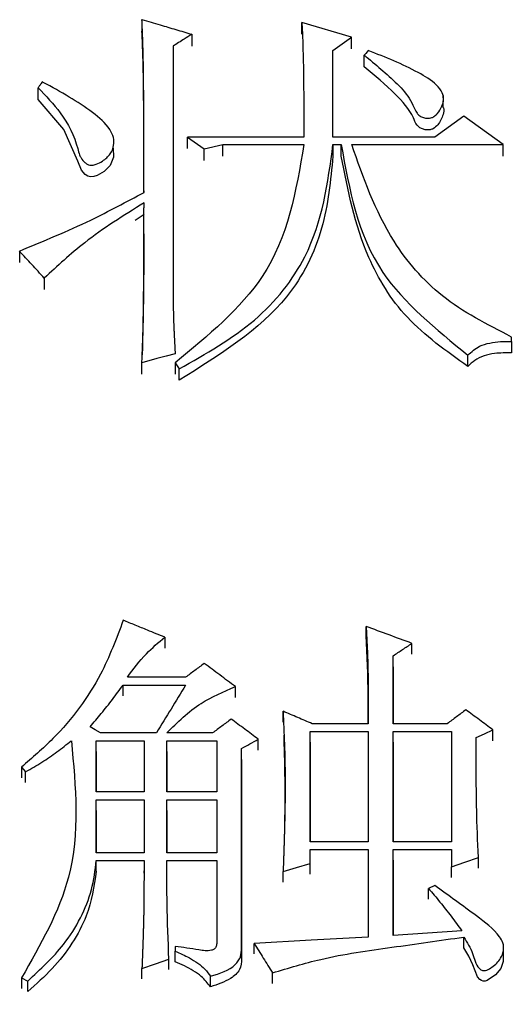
# Model space of a CAD drawing. Header units: millimetres. Extents: x 2371 to 4515, y 843 to 2359.
# Drawn here: x 2889.29 to 2891.85, y 2110.53 to 2115.59 of the extents above; entities that cross this region are included whole.
import ezdxf

# ---------------------------------------------------------------- set-up
doc = ezdxf.new("R2010")
doc.units = ezdxf.units.MM

msp = doc.modelspace()

# ---------------------------------------------------------------- linework, layer by layer
at = {"color": 7, "linetype": 'Continuous', "lineweight": 25}
for p, q in [((2889.9243, 2115.5935), (2889.9243, 2115.5323)), ((2891.0168, 2115.5008), (2890.7572, 2115.5781)), ((2890.7572, 2115.5168), (2890.7572, 2115.5781)), ((2890.1839, 2115.5163), (2890.1839, 2115.4551)), ((2890.9195, 2115.4312), (2891.0168, 2115.5008)), ((2891.0168, 2115.4397), (2891.0168, 2115.5008)), ((2890.0865, 2115.4544), (2890.0866, 2114.2386)), ((2890.9195, 2114.9812), (2890.9195, 2115.4312)), ((2891.0818, 2115.3468), (2891.0818, 2115.4081)), ((2889.3834, 2115.1765), (2889.3834, 2115.2375)), ((2891.4943, 2115.1844), (2891.4943, 2115.1955)), ((2891.4943, 2115.1345), (2891.4943, 2115.17)), ((2891.601, 2115.09), (2891.4495, 2114.9812)), ((2891.8065, 2114.9423), (2891.601, 2115.09)), ((2889.7736, 2114.9832), (2889.7736, 2114.9868)), ((2890.1623, 2114.9812), (2890.2488, 2114.9189)), ((2890.768, 2114.9812), (2890.1623, 2114.9812)), ((2890.1623, 2114.9208), (2890.1623, 2114.9812)), ((2890.2488, 2114.9189), (2890.3462, 2114.9423)), ((2890.3462, 2114.9423), (2890.768, 2114.9423)), ((2890.3462, 2114.8819), (2890.3462, 2114.9423)), ((2891.4495, 2114.9812), (2890.9195, 2114.9812)), ((2890.9195, 2114.9423), (2890.9628, 2114.9423)), ((2890.9195, 2114.9423), (2890.9195, 2114.8819)), ((2890.9628, 2114.8819), (2890.9628, 2114.9423)), ((2891.0169, 2114.9423), (2891.8065, 2114.9423)), ((2891.8065, 2114.8819), (2891.8065, 2114.9423)), ((2889.7736, 2114.9261), (2889.7736, 2114.9296)), ((2890.2488, 2114.8586), (2890.2488, 2114.9189)), ((2889.9351, 2114.6324), (2889.9351, 2114.6357)), ((2889.9351, 2114.5778), (2889.8882, 2114.5464)), ((2889.2862, 2114.3875), (2889.2862, 2114.3279)), ((2889.4158, 2114.2465), (2889.4158, 2114.1871)), ((2891.8498, 2113.916), (2891.8498, 2113.9397)), ((2891.8498, 2113.916), (2891.8498, 2113.857)), ((2891.6226, 2113.7861), (2891.6226, 2113.845)), ((2889.9243, 2113.7467), (2889.9243, 2113.8056)), ((2890.0974, 2113.8056), (2890.119, 2113.774)), ((2890.0974, 2113.8056), (2890.0974, 2113.7467)), ((2890.0974, 2113.8056), (2890.0974, 2113.794)), ((2891.0926, 2112.375), (2891.0926, 2112.4324)), ((2890.0433, 2112.3763), (2890.0433, 2112.3192)), ((2891.3306, 2112.2872), (2891.3306, 2112.3442)), ((2891.2332, 2111.9259), (2891.2332, 2112.2799)), ((2891.2332, 2112.223), (2891.2332, 2112.2799)), ((2891.2332, 2112.2228), (2891.2332, 2111.9259)), ((2890.1515, 2112.1674), (2889.8486, 2112.1674)), ((2889.827, 2112.1272), (2890.1515, 2112.1272)), ((2889.827, 2112.0705), (2889.827, 2112.1272)), ((2890.411, 2112.0625), (2890.411, 2112.1192)), ((2890.6599, 2111.9337), (2890.6599, 2111.9903)), ((2891.1034, 2111.9259), (2890.8113, 2111.9259)), ((2891.5145, 2111.9259), (2891.2332, 2111.9259)), ((2890, 2111.8775), (2889.708, 2111.8775)), ((2890.2921, 2111.8775), (2890.0541, 2111.8775)), ((2890.8005, 2111.8855), (2891.1034, 2111.8855)), ((2890.8005, 2111.311), (2890.8005, 2111.8855)), ((2890.8005, 2111.8291), (2890.8005, 2111.8855)), ((2891.1034, 2111.8855), (2891.1034, 2111.311)), ((2891.2332, 2111.8855), (2891.5361, 2111.8855)), ((2891.2332, 2111.311), (2891.2332, 2111.8855)), ((2891.2332, 2111.8291), (2891.2332, 2111.8855)), ((2891.5361, 2111.8855), (2891.5361, 2111.311)), ((2891.7524, 2111.8371), (2891.7524, 2111.8936)), ((2889.6863, 2111.8371), (2889.9351, 2111.8371)), ((2889.6863, 2111.5704), (2889.6863, 2111.8371)), ((2889.6863, 2111.7807), (2889.6863, 2111.8371)), ((2889.9351, 2111.8371), (2889.9351, 2111.5704)), ((2890.0541, 2111.8371), (2890.3137, 2111.8371)), ((2890.0541, 2111.5704), (2890.0541, 2111.8371)), ((2890.0541, 2111.7807), (2890.0541, 2111.8371)), ((2890.3137, 2111.8371), (2890.3137, 2111.5704)), ((2890.5301, 2111.7888), (2890.5301, 2111.8452)), ((2890.8005, 2111.8289), (2890.8005, 2111.311)), ((2891.2332, 2111.8289), (2891.2332, 2111.311)), ((2889.6863, 2111.7805), (2889.6863, 2111.5704)), ((2890.0541, 2111.7805), (2890.0541, 2111.5704)), ((2890.4436, 2110.7575), (2890.4435, 2111.7968)), ((2890.4435, 2111.7404), (2890.4435, 2111.7968)), ((2890.4435, 2111.7402), (2890.4436, 2110.7023)), ((2889.2969, 2111.6998), (2889.3185, 2111.6756)), ((2889.3185, 2111.6194), (2889.3185, 2111.6756)), ((2889.9351, 2111.5704), (2889.6863, 2111.5704)), ((2890.3137, 2111.5704), (2890.0541, 2111.5704)), ((2889.6863, 2111.5299), (2889.9351, 2111.5299)), ((2889.6863, 2111.2542), (2889.6863, 2111.5299)), ((2889.6863, 2111.4739), (2889.6863, 2111.5299)), ((2889.9351, 2111.5299), (2889.9351, 2111.2542)), ((2890.0541, 2111.5299), (2890.3137, 2111.5299)), ((2890.0541, 2111.2542), (2890.0541, 2111.5299)), ((2890.0541, 2111.4739), (2890.0541, 2111.5299)), ((2890.3137, 2111.5299), (2890.3137, 2111.2542)), ((2889.6863, 2111.4737), (2889.6863, 2111.2542)), ((2890.0541, 2111.4737), (2890.0541, 2111.2542)), ((2891.1034, 2111.311), (2890.8005, 2111.311)), ((2891.5361, 2111.311), (2891.2332, 2111.311)), ((2889.9351, 2111.2542), (2889.6863, 2111.2542)), ((2890.3137, 2111.2542), (2890.0541, 2111.2542)), ((2890.8005, 2111.2704), (2891.1034, 2111.2704)), ((2890.8005, 2111.1973), (2890.8005, 2111.2704)), ((2890.8005, 2111.2147), (2890.8005, 2111.2704)), ((2891.1034, 2111.2704), (2891.1034, 2110.8146)), ((2891.2332, 2111.2704), (2891.5361, 2111.2704)), ((2891.2332, 2110.8228), (2891.2332, 2111.2704)), ((2891.2332, 2111.2147), (2891.2332, 2111.2704)), ((2891.5361, 2111.2704), (2891.5361, 2111.1811)), ((2889.6863, 2111.2136), (2889.9351, 2111.2136)), ((2889.6863, 2111.1579), (2889.6863, 2111.2136)), ((2890.0541, 2111.2136), (2890.3137, 2111.2136)), ((2890.3137, 2111.2136), (2890.3137, 2110.782)), ((2890.8005, 2111.1417), (2890.8005, 2111.1973)), ((2891.2332, 2111.2146), (2891.2332, 2110.8228)), ((2891.6767, 2111.1742), (2891.6767, 2111.2298)), ((2890.6599, 2111.1011), (2890.6599, 2111.1567)), ((2891.5361, 2111.1255), (2891.5361, 2111.1811)), ((2891.4496, 2111.0835), (2891.4171, 2111.0672)), ((2891.4171, 2111.0117), (2891.4171, 2111.0672)), ((2891.601, 2110.7594), (2891.601, 2110.8147)), ((2890.0974, 2110.7657), (2890.0974, 2110.7412)), ((2890.0974, 2110.6861), (2890.0974, 2110.7412)), ((2890.4436, 2110.7023), (2890.4436, 2110.7575)), ((2890.5085, 2110.7269), (2890.5085, 2110.782)), ((2891.8078, 2110.6951), (2891.8078, 2110.7506)), ((2890.0649, 2110.6453), (2890.0649, 2110.7003)), ((2889.9243, 2110.5964), (2889.9243, 2110.6513)), ((2889.2971, 2110.6022), (2889.3294, 2110.5859)), ((2889.2971, 2110.6022), (2889.2971, 2110.5473)), ((2890.2813, 2110.5555), (2890.2813, 2110.6104)), ((2890.605, 2110.5732), (2890.605, 2110.6281)), ((2889.3294, 2110.531), (2889.3294, 2110.5859))]:
    msp.add_line(p, q, dxfattribs=at)
at = {"color": 7, "linetype": 'Continuous', "lineweight": 25, "flags": 128}
for points in [[(2891.1034, 2115.4312), (2891.0979, 2115.4253), (2891.0898, 2115.4167), (2891.0818, 2115.408)], [(2889.7731, 2114.9256), (2889.7742, 2114.9236), (2889.7766, 2114.8754), (2889.759, 2114.8333), (2889.7274, 2114.8015), (2889.6913, 2114.7806), (2889.6742, 2114.7754), (2889.6558, 2114.7744), (2889.6429, 2114.7778), (2889.6283, 2114.7868), (2889.6095, 2114.8086), (2889.591, 2114.8548), (2889.5169, 2115.0205), (2889.3834, 2115.1765), (2889.3834, 2115.1765)], [(2890.0974, 2113.8529), (2890.05, 2113.84), (2890.0027, 2113.827), (2889.9243, 2113.8056)], [(2890.119, 2113.7152), (2890.119, 2113.7413), (2890.119, 2113.7577), (2890.119, 2113.774)], [(2889.708, 2111.8775), (2889.6809, 2111.8936), (2889.6539, 2111.9097)], [(2891.6659, 2111.8533), (2891.7092, 2111.8734), (2891.7524, 2111.8936)], [(2889.2969, 2111.6998), (2889.2969, 2111.6789), (2889.2969, 2111.6611), (2889.2969, 2111.6434)], [(2890.6599, 2111.1567), (2890.7302, 2111.177), (2890.8005, 2111.1973)], [(2891.5361, 2111.1811), (2891.6064, 2111.2054), (2891.6767, 2111.2298)], [(2891.5902, 2110.8473), (2891.4117, 2110.835), (2891.2332, 2110.8228)], [(2891.1034, 2110.8146), (2890.8059, 2110.7983), (2890.5085, 2110.782)], [(2891.8068, 2110.695), (2891.8068, 2110.687), (2891.794, 2110.6509), (2891.7659, 2110.6177), (2891.7229, 2110.5891), (2891.7119, 2110.5859), (2891.7026, 2110.5855), (2891.6937, 2110.5879), (2891.6845, 2110.5938), (2891.6725, 2110.6081), (2891.6478, 2110.6703), (2891.6278, 2110.7156), (2891.601, 2110.7594), (2891.601, 2110.7594)], [(2889.9243, 2110.6513), (2889.9946, 2110.6758), (2890.0649, 2110.7003)]]:
    msp.add_lwpolyline(points, dxfattribs=at)
at = {"color": 7, "linetype": 'Continuous', "lineweight": 25}
for points, knots in [([(2889.9351, 2114.6928), (2889.935, 2114.7427), (2889.935, 2114.799), (2889.9348, 2114.8583), (2889.9348, 2114.8738), (2889.9348, 2114.8863), (2889.9348, 2114.9019), (2889.9347, 2114.9175), (2889.9347, 2114.9424), (2889.9346, 2114.9674), (2889.9345, 2114.9985), (2889.9344, 2115.0234), (2889.9343, 2115.0545), (2889.9341, 2115.0794), (2889.9339, 2115.123), (2889.9336, 2115.1665), (2889.9334, 2115.2286), (2889.9325, 2115.3164), (2889.9313, 2115.4044), (2889.9292, 2115.4738), (2889.9283, 2115.499), (2889.9276, 2115.5179), (2889.9269, 2115.5337), (2889.9264, 2115.5463), (2889.9258, 2115.5589), (2889.9251, 2115.5746), (2889.9246, 2115.5872), (2889.9243, 2115.5935)], [0, 0, 0, 0, 0.165615, 0.186317, 0.196668, 0.21737, 0.227722, 0.248424, 0.269126, 0.31053, 0.331232, 0.372636, 0.393338, 0.434742, 0.455444, 0.538253, 0.579657, 0.662465, 0.831215, 0.873409, 0.894506, 0.915603, 0.9367, 0.947248, 0.957797, 0.978898, 1, 1, 1, 1]), ([(2889.9243, 2115.5935), (2889.9558, 2115.5841), (2890.0148, 2115.5666), (2890.1013, 2115.5408), (2890.1564, 2115.5244), (2890.1839, 2115.5163)], [0, 0, 0, 0, 0.364009, 0.682004, 1, 1, 1, 1]), ([(2890.7572, 2115.5781), (2890.7587, 2115.5506), (2890.7609, 2115.5095), (2890.7639, 2115.4134), (2890.7659, 2115.3172), (2890.7668, 2115.2311), (2890.767, 2115.1984), (2890.7671, 2115.1898), (2890.7672, 2115.1812), (2890.7672, 2115.1709), (2890.7673, 2115.1605), (2890.7674, 2115.1519), (2890.7674, 2115.1433), (2890.7675, 2115.1347), (2890.7675, 2115.1243), (2890.7676, 2115.114), (2890.7676, 2115.1036), (2890.7677, 2115.095), (2890.7677, 2115.0864), (2890.7677, 2115.0778), (2890.7678, 2115.0674), (2890.7678, 2115.0588), (2890.7678, 2115.0519), (2890.7678, 2115.0467), (2890.7679, 2115.0415), (2890.7679, 2115.0363), (2890.7679, 2115.0312), (2890.7679, 2115.026), (2890.7679, 2115.0208), (2890.7679, 2115.0156), (2890.768, 2115.0105), (2890.768, 2115.0053), (2890.768, 2115.001), (2890.768, 2114.9966), (2890.768, 2114.9903), (2890.768, 2114.9849), (2890.768, 2114.9812)], [0, 0, 0, 0, 0.138343, 0.207516, 0.484205, 0.622549, 0.639842, 0.648489, 0.665782, 0.683074, 0.700367, 0.71766, 0.726307, 0.7436, 0.760893, 0.778185, 0.795478, 0.812771, 0.821418, 0.838711, 0.856004, 0.873296, 0.881943, 0.890589, 0.899236, 0.907882, 0.916529, 0.925175, 0.933822, 0.942468, 0.951115, 0.959761, 0.968407, 0.972731, 0.981377, 1, 1, 1, 1]), ([(2889.935, 2114.6927), (2889.935, 2114.7226), (2889.9349, 2114.8025), (2889.9346, 2114.932), (2889.9341, 2115.0378), (2889.9337, 2115.1061), (2889.9335, 2115.1372), (2889.9332, 2115.2117), (2889.9318, 2115.2986), (2889.9296, 2115.4178), (2889.9264, 2115.4872), (2889.9243, 2115.532)], [0, 0, 0, 0, 0.106229, 0.28391, 0.461592, 0.483802, 0.528222, 0.572642, 0.750327, 0.839168, 1, 1, 1, 1]), ([(2890.1839, 2115.5163), (2890.1708, 2115.5079), (2890.148, 2115.4934), (2890.1155, 2115.4728), (2890.0962, 2115.4605), (2890.0865, 2115.4544)], [0, 0, 0, 0, 0.404151, 0.702075, 1, 1, 1, 1]), ([(2891.0818, 2115.408), (2891.0892, 2115.402), (2891.1262, 2115.3718), (2891.2192, 2115.2913), (2891.3205, 2115.2003), (2891.3489, 2115.1123), (2891.3706, 2115.0906), (2891.3903, 2115.0813), (2891.411, 2115.0778), (2891.4301, 2115.08), (2891.448, 2115.088), (2891.4698, 2115.1084), (2891.4869, 2115.139), (2891.4993, 2115.1764), (2891.4898, 2115.2158), (2891.4489, 2115.2684), (2891.3579, 2115.3216), (2891.2375, 2115.3795), (2891.1482, 2115.4139), (2891.1034, 2115.4312)], [0, 0, 0, 0, 0.025946, 0.129765, 0.338783, 0.385933, 0.404152, 0.422428, 0.440778, 0.454644, 0.468541, 0.48998, 0.535407, 0.570955, 0.607001, 0.655235, 0.757864, 0.878395, 1, 1, 1, 1]), ([(2891.4941, 2115.1342), (2891.4942, 2115.1339), (2891.4994, 2115.1226), (2891.4921, 2115.0895), (2891.4745, 2115.0524), (2891.4473, 2115.0259), (2891.4259, 2115.0182), (2891.4081, 2115.0174), (2891.3896, 2115.0209), (2891.3714, 2115.0293), (2891.3506, 2115.0491), (2891.3278, 2115.1156), (2891.2343, 2115.2199), (2891.1373, 2115.3006), (2891.0818, 2115.3468)], [0, 0, 0, 0, 0.001631, 0.062853, 0.163889, 0.211021, 0.234976, 0.258905, 0.283733, 0.31285, 0.343972, 0.415614, 0.666074, 1, 1, 1, 1]), ([(2889.3834, 2115.2375), (2889.4241, 2115.1952), (2889.5156, 2115.1002), (2889.578, 2114.9759), (2889.5964, 2114.8931), (2889.6091, 2114.8684), (2889.622, 2114.8514), (2889.6386, 2114.8397), (2889.6521, 2114.8347), (2889.6684, 2114.8342), (2889.6921, 2114.8401), (2889.7257, 2114.8586), (2889.7619, 2114.891), (2889.7796, 2114.9356), (2889.7785, 2114.9804), (2889.7475, 2115.0428), (2889.665, 2115.1136), (2889.5453, 2115.192), (2889.4541, 2115.2418), (2889.4069, 2115.2676), (2889.4051, 2115.2686)], [0, 0, 0, 0, 0.148093, 0.332862, 0.364698, 0.380614, 0.406973, 0.418965, 0.429085, 0.43924, 0.454283, 0.483092, 0.528609, 0.572041, 0.609672, 0.651115, 0.755731, 0.873051, 0.995164, 1, 1, 1, 1]), ([(2889.4051, 2115.2686), (2889.4032, 2115.2659), (2889.3987, 2115.2594), (2889.3915, 2115.2491), (2889.3861, 2115.2414), (2889.3834, 2115.2375)], [0, 0, 0, 0, 0.2564518, 0.6282259, 1, 1, 1, 1]), ([(2890.768, 2114.9423), (2890.727, 2114.7008), (2890.6526, 2114.2638), (2890.269, 2113.9472), (2890.0974, 2113.8056)], [0, 0, 0, 0, 0.552698, 1, 1, 1, 1]), ([(2890.119, 2113.774), (2890.2571, 2113.8521), (2890.529, 2114.0058), (2890.8494, 2114.4118), (2890.893, 2114.7423), (2890.9195, 2114.9423)], [0, 0, 0, 0, 0.289357, 0.569882, 1, 1, 1, 1]), ([(2890.9628, 2114.9423), (2891.0045, 2114.7081), (2891.0799, 2114.2849), (2891.4551, 2113.9808), (2891.6226, 2113.845)], [0, 0, 0, 0, 0.55346, 1, 1, 1, 1]), ([(2891.8498, 2113.9397), (2891.7228, 2114.0048), (2891.4725, 2114.1334), (2891.1761, 2114.4865), (2891.0769, 2114.7703), (2891.0169, 2114.9423)], [0, 0, 0, 0, 0.288413, 0.568681, 1, 1, 1, 1]), ([(2890.9195, 2114.8816), (2890.9073, 2114.7557), (2890.8829, 2114.5025), (2890.6675, 2114.0571), (2890.3285, 2113.8456), (2890.119, 2113.7149)], [0, 0, 0, 0, 0.2743384, 0.5515004, 1, 1, 1, 1]), ([(2891.6226, 2113.7858), (2891.5096, 2113.8663), (2891.2866, 2114.0252), (2891.0544, 2114.4102), (2890.9974, 2114.7034), (2890.9628, 2114.8816)], [0, 0, 0, 0, 0.287076, 0.566904, 1, 1, 1, 1]), ([(2889.2862, 2114.3875), (2889.4116, 2114.4392), (2889.6351, 2114.5315), (2889.8436, 2114.6436), (2889.9351, 2114.6928)], [0, 0, 0, 0, 0.561153, 1, 1, 1, 1]), ([(2889.9351, 2114.6381), (2889.8286, 2114.572), (2889.6398, 2114.4548), (2889.4838, 2114.3097), (2889.4158, 2114.2465)], [0, 0, 0, 0, 0.563978, 1, 1, 1, 1]), ([(2889.9243, 2113.8056), (2889.9245, 2113.8116), (2889.925, 2113.8235), (2889.9256, 2113.8385), (2889.9261, 2113.8535), (2889.9266, 2113.8654), (2889.9271, 2113.8804), (2889.9276, 2113.8924), (2889.9281, 2113.9073), (2889.9285, 2113.9193), (2889.929, 2113.9342), (2889.9293, 2113.9462), (2889.9297, 2113.9582), (2889.93, 2113.9701), (2889.9305, 2113.991), (2889.9318, 2114.0568), (2889.933, 2114.1284), (2889.9337, 2114.2358), (2889.9341, 2114.3013), (2889.9343, 2114.3608), (2889.9344, 2114.3757), (2889.9345, 2114.3876), (2889.9345, 2114.3995), (2889.9345, 2114.4114), (2889.9346, 2114.4263), (2889.9346, 2114.4381), (2889.9347, 2114.453), (2889.9347, 2114.4649), (2889.9347, 2114.4798), (2889.9348, 2114.4916), (2889.9348, 2114.5065), (2889.9348, 2114.5184), (2889.9349, 2114.5303), (2889.9349, 2114.5421), (2889.9349, 2114.554), (2889.935, 2114.5644), (2889.935, 2114.5718), (2889.935, 2114.5778), (2889.935, 2114.5852), (2889.935, 2114.5911), (2889.935, 2114.597), (2889.935, 2114.603), (2889.935, 2114.6089), (2889.9351, 2114.6163), (2889.9351, 2114.6223), (2889.9351, 2114.63), (2889.9351, 2114.6348), (2889.9351, 2114.6381)], [0, 0, 0, 0, 0.0214794, 0.0429589, 0.0536986, 0.0751781, 0.0859178, 0.1073972, 0.118137, 0.1396164, 0.1503561, 0.1718356, 0.1825753, 0.1933151, 0.2147945, 0.2577535, 0.4295896, 0.4725486, 0.6443843, 0.6658637, 0.6873432, 0.6980829, 0.7088226, 0.7303021, 0.7410418, 0.7625212, 0.773261, 0.7947404, 0.8054801, 0.8269596, 0.8376993, 0.8591787, 0.8699185, 0.8806582, 0.9021376, 0.9128774, 0.9182472, 0.9289869, 0.9343568, 0.9450965, 0.9504664, 0.9558363, 0.966576, 0.9719458, 0.9826856, 0.9880554, 1, 1, 1, 1]), ([(2889.9347, 2114.4765), (2889.9341, 2114.3557), (2889.9333, 2114.1805), (2889.9292, 2113.9828), (2889.927, 2113.8947), (2889.9261, 2113.8571), (2889.9259, 2113.8498), (2889.9259, 2113.8472), (2889.9259, 2113.8469), (2889.9259, 2113.8468)], [0, 0, 0, 0, 0.550092, 0.798339, 0.953196, 0.981605, 0.991175, 0.997773, 1, 1, 1, 1]), ([(2889.4158, 2114.2465), (2889.3942, 2114.27), (2889.351, 2114.317), (2889.3078, 2114.364), (2889.2862, 2114.3875)], [0, 0, 0, 0, 0.4999998, 1, 1, 1, 1]), ([(2890.0866, 2114.2386), (2890.0866, 2114.2029), (2890.0867, 2114.1583), (2890.0873, 2114.1092), (2890.0875, 2114.0935), (2890.0877, 2114.0846), (2890.0878, 2114.0779), (2890.088, 2114.0712), (2890.0881, 2114.0656), (2890.0882, 2114.06), (2890.0884, 2114.0544), (2890.0885, 2114.0477), (2890.0887, 2114.041), (2890.0889, 2114.0354), (2890.0891, 2114.0298), (2890.0893, 2114.0243), (2890.0895, 2114.0176), (2890.0897, 2114.0109), (2890.09, 2114.0041), (2890.0902, 2113.9986), (2890.0904, 2113.993), (2890.0907, 2113.9874), (2890.0909, 2113.9807), (2890.0912, 2113.9751), (2890.0914, 2113.9695), (2890.0917, 2113.9639), (2890.092, 2113.9572), (2890.0923, 2113.9505), (2890.0926, 2113.9449), (2890.0928, 2113.9393), (2890.0931, 2113.9337), (2890.0935, 2113.927), (2890.0938, 2113.9203), (2890.0941, 2113.9147), (2890.0944, 2113.9091), (2890.0947, 2113.9035), (2890.095, 2113.8968), (2890.0954, 2113.8901), (2890.0957, 2113.8845), (2890.096, 2113.8789), (2890.0963, 2113.8733), (2890.0966, 2113.8666), (2890.097, 2113.8598), (2890.0972, 2113.8552), (2890.0974, 2113.8529)], [0, 0, 0, 0, 0.278068, 0.347585, 0.382343, 0.399722, 0.417101, 0.434481, 0.45186, 0.460549, 0.477929, 0.495308, 0.512687, 0.530066, 0.538756, 0.556135, 0.573514, 0.590893, 0.608273, 0.625652, 0.634341, 0.651721, 0.6691, 0.686479, 0.695168, 0.712548, 0.729927, 0.747306, 0.764685, 0.773375, 0.790754, 0.808133, 0.825512, 0.842892, 0.851581, 0.86896, 0.88634, 0.903719, 0.921098, 0.929788, 0.947167, 0.964546, 0.982273, 1, 1, 1, 1]), ([(2891.6226, 2113.845), (2891.6413, 2113.8624), (2891.6726, 2113.8913), (2891.7359, 2113.9099), (2891.7923, 2113.9175), (2891.8306, 2113.9165), (2891.8498, 2113.916)], [0, 0, 0, 0, 0.328875, 0.550213, 0.774687, 1, 1, 1, 1]), ([(2891.8498, 2113.8567), (2891.8201, 2113.857), (2891.7713, 2113.8575), (2891.7061, 2113.8432), (2891.6568, 2113.8205), (2891.6339, 2113.7973), (2891.6226, 2113.7858)], [0, 0, 0, 0, 0.3470943, 0.5701064, 0.788274, 1, 1, 1, 1]), ([(2889.827, 2112.4645), (2889.7914, 2112.3694), (2889.7325, 2112.2122), (2889.6032, 2112.0068), (2889.4646, 2111.8442), (2889.353, 2111.7482), (2889.2969, 2111.6998)], [0, 0, 0, 0, 0.335049, 0.554128, 0.775717, 1, 1, 1, 1]), ([(2890.0433, 2112.3763), (2890.0132, 2112.3886), (2889.962, 2112.4094), (2889.8899, 2112.4388), (2889.848, 2112.4559), (2889.827, 2112.4645)], [0, 0, 0, 0, 0.4179448, 0.7089724, 1, 1, 1, 1]), ([(2891.3306, 2112.3442), (2891.2909, 2112.3589), (2891.2116, 2112.3883), (2891.1322, 2112.4177), (2891.0926, 2112.4324)], [0, 0, 0, 0, 0.499999, 1, 1, 1, 1]), ([(2891.0926, 2112.4324), (2891.0942, 2112.4007), (2891.0962, 2112.3609), (2891.0981, 2112.3172), (2891.0986, 2112.3033), (2891.099, 2112.2933), (2891.0996, 2112.2794), (2891.1001, 2112.2635), (2891.1006, 2112.2476), (2891.1011, 2112.2316), (2891.1015, 2112.2157), (2891.1018, 2112.1998), (2891.1021, 2112.1838), (2891.1024, 2112.1679), (2891.1027, 2112.152), (2891.1028, 2112.14), (2891.103, 2112.128), (2891.1031, 2112.1161), (2891.1032, 2112.1041), (2891.1032, 2112.0941), (2891.1033, 2112.0862), (2891.1033, 2112.0802), (2891.1034, 2112.0722), (2891.1034, 2112.0642), (2891.1034, 2112.0562), (2891.1035, 2112.0483), (2891.1035, 2112.0403), (2891.1035, 2112.0323), (2891.1035, 2112.0243), (2891.1035, 2112.0163), (2891.1035, 2112.0083), (2891.1035, 2112.0004), (2891.1035, 2111.9924), (2891.1035, 2111.9844), (2891.1035, 2111.9764), (2891.1035, 2111.9684), (2891.1035, 2111.9604), (2891.1034, 2111.9524), (2891.1034, 2111.9444), (2891.1034, 2111.9349), (2891.1034, 2111.9294), (2891.1034, 2111.9259)], [0, 0, 0, 0, 0.188751, 0.235938, 0.259532, 0.271329, 0.294923, 0.342111, 0.365705, 0.389298, 0.436486, 0.46008, 0.483674, 0.530861, 0.554455, 0.578049, 0.601643, 0.625237, 0.648831, 0.672424, 0.684221, 0.696018, 0.707815, 0.731409, 0.743206, 0.755003, 0.778597, 0.790394, 0.80219, 0.825784, 0.837581, 0.849378, 0.872972, 0.884769, 0.896566, 0.92016, 0.931957, 0.943753, 0.967347, 0.979144, 1, 1, 1, 1]), ([(2889.8486, 2112.1674), (2889.8796, 2112.2096), (2889.9352, 2112.2852), (2890.0102, 2112.3483), (2890.0433, 2112.3763)], [0, 0, 0, 0, 0.557716, 1, 1, 1, 1]), ([(2891.1033, 2111.9259), (2891.1034, 2111.9708), (2891.1035, 2112.0684), (2891.1005, 2112.2181), (2891.0952, 2112.3227), (2891.0926, 2112.375)], [0, 0, 0, 0, 0.2996179, 0.6497397, 1, 1, 1, 1]), ([(2891.2332, 2112.2799), (2891.2494, 2112.2907), (2891.2819, 2112.3121), (2891.3143, 2112.3335), (2891.3306, 2112.3442)], [0, 0, 0, 0, 0.500001, 1, 1, 1, 1]), ([(2890.2488, 2112.2398), (2890.2326, 2112.2277), (2890.2002, 2112.2036), (2890.1677, 2112.1795), (2890.1515, 2112.1674)], [0, 0, 0, 0, 0.499999, 1, 1, 1, 1]), ([(2890.411, 2112.1192), (2890.384, 2112.1393), (2890.3299, 2112.1795), (2890.2759, 2112.2197), (2890.2488, 2112.2398)], [0, 0, 0, 0, 0.499999, 1, 1, 1, 1]), ([(2889.6539, 2111.9097), (2889.6736, 2111.9328), (2889.7139, 2111.9798), (2889.7712, 2112.0525), (2889.8084, 2112.1023), (2889.827, 2112.1272)], [0, 0, 0, 0, 0.325438, 0.662606, 1, 1, 1, 1]), ([(2890.1515, 2112.1272), (2890.1262, 2112.0856), (2890.0758, 2112.0025), (2890.0253, 2111.9191), (2890, 2111.8775)], [0, 0, 0, 0, 0.5, 1, 1, 1, 1]), ([(2890.0541, 2111.8775), (2890.1096, 2111.9331), (2890.2097, 2112.0332), (2890.349, 2112.0927), (2890.411, 2112.1192)], [0, 0, 0, 0, 0.5548825, 1, 1, 1, 1]), ([(2890.6599, 2111.9903), (2890.6623, 2111.9338), (2890.6649, 2111.8738), (2890.667, 2111.8118), (2890.6672, 2111.8047), (2890.6674, 2111.7994), (2890.6676, 2111.7924), (2890.6678, 2111.7853), (2890.668, 2111.7782), (2890.6681, 2111.7729), (2890.6683, 2111.7658), (2890.6685, 2111.7587), (2890.6687, 2111.7516), (2890.6688, 2111.7463), (2890.6689, 2111.741), (2890.669, 2111.7339), (2890.6692, 2111.7268), (2890.6693, 2111.7198), (2890.6694, 2111.7144), (2890.6695, 2111.7074), (2890.6696, 2111.7003), (2890.6697, 2111.6932), (2890.6698, 2111.6879), (2890.6699, 2111.6772), (2890.6703, 2111.64), (2890.6703, 2111.6027), (2890.6702, 2111.5708), (2890.6702, 2111.5655), (2890.6701, 2111.5584), (2890.67, 2111.5513), (2890.67, 2111.5442), (2890.6699, 2111.5389), (2890.6699, 2111.5318), (2890.6698, 2111.5247), (2890.6697, 2111.5175), (2890.6696, 2111.5122), (2890.6695, 2111.5069), (2890.6694, 2111.4998), (2890.6693, 2111.4927), (2890.6692, 2111.4856), (2890.6691, 2111.4803), (2890.669, 2111.4731), (2890.6689, 2111.466), (2890.6687, 2111.4589), (2890.6686, 2111.4536), (2890.6685, 2111.4483), (2890.6684, 2111.4412), (2890.6682, 2111.4341), (2890.6681, 2111.427), (2890.6679, 2111.4216), (2890.6678, 2111.4145), (2890.6676, 2111.4074), (2890.6674, 2111.4003), (2890.6673, 2111.395), (2890.6671, 2111.3878), (2890.6669, 2111.3807), (2890.6668, 2111.3736), (2890.6666, 2111.3683), (2890.6665, 2111.363), (2890.6663, 2111.3558), (2890.6661, 2111.3487), (2890.6659, 2111.3416), (2890.6657, 2111.3363), (2890.6655, 2111.3292), (2890.6653, 2111.3221), (2890.6651, 2111.3149), (2890.6649, 2111.3096), (2890.6648, 2111.3043), (2890.6645, 2111.2971), (2890.6643, 2111.29), (2890.6641, 2111.2829), (2890.6639, 2111.2776), (2890.6637, 2111.2705), (2890.6635, 2111.2633), (2890.6633, 2111.2562), (2890.6631, 2111.2509), (2890.6629, 2111.2455), (2890.6627, 2111.2384), (2890.6624, 2111.2313), (2890.6622, 2111.2242), (2890.662, 2111.2188), (2890.6618, 2111.2117), (2890.6615, 2111.2046), (2890.6613, 2111.1975), (2890.6611, 2111.1921), (2890.6609, 2111.1868), (2890.6607, 2111.1796), (2890.6604, 2111.1725), (2890.6602, 2111.1643), (2890.66, 2111.1596), (2890.6599, 2111.1567)], [0, 0, 0, 0, 0.204304, 0.217073, 0.223457, 0.229841, 0.236226, 0.248995, 0.255379, 0.261764, 0.268148, 0.280917, 0.287302, 0.293686, 0.300071, 0.306455, 0.319224, 0.325609, 0.331993, 0.338378, 0.351147, 0.357531, 0.363915, 0.3703, 0.395838, 0.497991, 0.504375, 0.51076, 0.517144, 0.529913, 0.536298, 0.542682, 0.549067, 0.561836, 0.56822, 0.574605, 0.580989, 0.587374, 0.600143, 0.606527, 0.612912, 0.619296, 0.632065, 0.638449, 0.644834, 0.651218, 0.657603, 0.670372, 0.676756, 0.683141, 0.689525, 0.702294, 0.708679, 0.715063, 0.721448, 0.734217, 0.740601, 0.746986, 0.75337, 0.759755, 0.772523, 0.778908, 0.785292, 0.791677, 0.804446, 0.81083, 0.817215, 0.823599, 0.829984, 0.842753, 0.849137, 0.855522, 0.861906, 0.874675, 0.88106, 0.887444, 0.893828, 0.900213, 0.912982, 0.919366, 0.925751, 0.932135, 0.944904, 0.951289, 0.957673, 0.964058, 0.970442, 0.983211, 0.989596, 1, 1, 1, 1]), ([(2891.6118, 2111.9984), (2891.5956, 2111.9863), (2891.5631, 2111.9621), (2891.5307, 2111.9379), (2891.5145, 2111.9259)], [0, 0, 0, 0, 0.5, 1, 1, 1, 1]), ([(2891.7524, 2111.8936), (2891.729, 2111.9111), (2891.6821, 2111.946), (2891.6352, 2111.9809), (2891.6118, 2111.9984)], [0, 0, 0, 0, 0.4999991, 1, 1, 1, 1]), ([(2890.3895, 2111.95), (2890.3732, 2111.9379), (2890.3408, 2111.9138), (2890.3083, 2111.8896), (2890.2921, 2111.8775)], [0, 0, 0, 0, 0.499999, 1, 1, 1, 1]), ([(2890.5301, 2111.8452), (2890.5066, 2111.8627), (2890.4598, 2111.8976), (2890.4129, 2111.9326), (2890.3895, 2111.95)], [0, 0, 0, 0, 0.499999, 1, 1, 1, 1]), ([(2890.6627, 2111.8668), (2890.6628, 2111.8648), (2890.663, 2111.86), (2890.6654, 2111.7916), (2890.6692, 2111.6288), (2890.6682, 2111.4395), (2890.666, 2111.3532), (2890.665, 2111.3104)], [0, 0, 0, 0, 0.027194, 0.065937, 0.481469, 0.743424, 1, 1, 1, 1]), ([(2891.6767, 2111.2298), (2891.6733, 2111.3135), (2891.6697, 2111.4025), (2891.6677, 2111.4965), (2891.6674, 2111.5122), (2891.667, 2111.5331), (2891.6667, 2111.554), (2891.6665, 2111.5749), (2891.6663, 2111.5905), (2891.6661, 2111.6114), (2891.666, 2111.6323), (2891.6658, 2111.6531), (2891.6658, 2111.6662), (2891.6658, 2111.6766), (2891.6657, 2111.6844), (2891.6657, 2111.6922), (2891.6657, 2111.7026), (2891.6657, 2111.7131), (2891.6657, 2111.7235), (2891.6657, 2111.7313), (2891.6657, 2111.7417), (2891.6657, 2111.7522), (2891.6657, 2111.7626), (2891.6657, 2111.7704), (2891.6657, 2111.7808), (2891.6657, 2111.7912), (2891.6658, 2111.8016), (2891.6658, 2111.8094), (2891.6658, 2111.816), (2891.6658, 2111.8225), (2891.6658, 2111.8277), (2891.6658, 2111.8329), (2891.6659, 2111.8368), (2891.6659, 2111.8407), (2891.6659, 2111.8462), (2891.6659, 2111.8504), (2891.6659, 2111.8533)], [0, 0, 0, 0, 0.401959, 0.427081, 0.452203, 0.477325, 0.527569, 0.552691, 0.577813, 0.602935, 0.653179, 0.678301, 0.703423, 0.715984, 0.728545, 0.741106, 0.753667, 0.778789, 0.791351, 0.803912, 0.816473, 0.841595, 0.854156, 0.866717, 0.879278, 0.9044, 0.916961, 0.929522, 0.942083, 0.948363, 0.960924, 0.967205, 0.973485, 0.979766, 0.986046, 1, 1, 1, 1]), ([(2889.5566, 2111.8371), (2889.5792, 2111.5962), (2889.6197, 2111.1658), (2889.3957, 2110.7745), (2889.2971, 2110.6022)], [0, 0, 0, 0, 0.559704, 1, 1, 1, 1]), ([(2889.3185, 2111.6756), (2889.3469, 2111.6918), (2889.4034, 2111.724), (2889.4823, 2111.7787), (2889.5318, 2111.8176), (2889.5565, 2111.8371)], [0, 0, 0, 0, 0.33532, 0.667027, 1, 1, 1, 1]), ([(2890.4435, 2111.7968), (2890.458, 2111.8048), (2890.4868, 2111.821), (2890.5157, 2111.8371), (2890.5301, 2111.8452)], [0, 0, 0, 0, 0.499999, 1, 1, 1, 1]), ([(2889.3294, 2110.5859), (2889.3959, 2110.647), (2889.5047, 2110.747), (2889.608, 2110.9128), (2889.6681, 2111.0604), (2889.6803, 2111.1626), (2889.6863, 2111.2136)], [0, 0, 0, 0, 0.345958, 0.566155, 0.783835, 1, 1, 1, 1]), ([(2889.9351, 2111.2136), (2889.9351, 2111.2118), (2889.9351, 2111.2082), (2889.9351, 2111.2028), (2889.9351, 2111.1975), (2889.9351, 2111.193), (2889.9351, 2111.1867), (2889.9351, 2111.1805), (2889.9351, 2111.1715), (2889.9351, 2111.1643), (2889.9351, 2111.1554), (2889.9351, 2111.1464), (2889.9351, 2111.1375), (2889.9351, 2111.1285), (2889.9351, 2111.1196), (2889.9351, 2111.1106), (2889.935, 2111.1017), (2889.935, 2111.0945), (2889.935, 2111.0855), (2889.935, 2111.0766), (2889.9349, 2111.0676), (2889.9349, 2111.0586), (2889.9348, 2111.0497), (2889.9347, 2111.0407), (2889.9347, 2111.0317), (2889.9346, 2111.0228), (2889.9345, 2111.0138), (2889.9344, 2111.0048), (2889.9344, 2110.9977), (2889.9343, 2110.9887), (2889.9342, 2110.9797), (2889.934, 2110.9708), (2889.9339, 2110.9618), (2889.9338, 2110.9528), (2889.9336, 2110.9439), (2889.9334, 2110.9349), (2889.9333, 2110.9277), (2889.9331, 2110.9187), (2889.9329, 2110.9098), (2889.9327, 2110.9008), (2889.9325, 2110.8918), (2889.9323, 2110.8828), (2889.9321, 2110.8738), (2889.9318, 2110.8649), (2889.9316, 2110.8559), (2889.9313, 2110.8469), (2889.9311, 2110.8379), (2889.9308, 2110.8307), (2889.9306, 2110.8218), (2889.9303, 2110.8128), (2889.93, 2110.8038), (2889.9297, 2110.7948), (2889.9294, 2110.7858), (2889.9291, 2110.7768), (2889.9287, 2110.7679), (2889.9285, 2110.7607), (2889.9282, 2110.7517), (2889.9278, 2110.7427), (2889.9274, 2110.7319), (2889.9271, 2110.7229), (2889.9267, 2110.7139), (2889.9265, 2110.7067), (2889.9261, 2110.6977), (2889.9258, 2110.6887), (2889.9254, 2110.6798), (2889.9251, 2110.6708), (2889.9247, 2110.6619), (2889.9245, 2110.6549), (2889.9243, 2110.6513)], [0, 0, 0, 0, 0.009575, 0.019151, 0.028726, 0.038301, 0.043088, 0.062238, 0.071814, 0.090964, 0.100539, 0.119689, 0.138839, 0.148414, 0.167565, 0.186715, 0.19629, 0.21544, 0.225015, 0.244165, 0.263315, 0.272891, 0.292041, 0.311191, 0.320766, 0.339916, 0.359066, 0.368641, 0.387792, 0.397367, 0.416517, 0.435667, 0.445242, 0.464392, 0.483543, 0.493118, 0.512268, 0.521843, 0.540993, 0.560143, 0.569718, 0.588869, 0.608019, 0.617594, 0.636744, 0.655894, 0.665469, 0.68462, 0.694195, 0.713345, 0.732495, 0.74207, 0.76122, 0.780371, 0.789946, 0.809096, 0.818671, 0.837821, 0.856971, 0.876121, 0.885697, 0.904847, 0.914422, 0.933572, 0.952722, 0.962297, 0.981149, 1, 1, 1, 1]), ([(2890.0649, 2110.7003), (2890.0608, 2110.7973), (2890.0565, 2110.8989), (2890.0552, 2111.0027), (2890.055, 2111.012), (2890.055, 2111.0189), (2890.0549, 2111.0259), (2890.0548, 2111.0328), (2890.0547, 2111.0421), (2890.0547, 2111.0514), (2890.0546, 2111.0607), (2890.0545, 2111.0676), (2890.0545, 2111.0746), (2890.0544, 2111.0815), (2890.0544, 2111.0885), (2890.0544, 2111.0977), (2890.0543, 2111.107), (2890.0543, 2111.1163), (2890.0543, 2111.1232), (2890.0543, 2111.1302), (2890.0542, 2111.1371), (2890.0542, 2111.1441), (2890.0542, 2111.1534), (2890.0542, 2111.1626), (2890.0542, 2111.1719), (2890.0542, 2111.1788), (2890.0542, 2111.1858), (2890.0541, 2111.1927), (2890.0541, 2111.202), (2890.0541, 2111.2089), (2890.0541, 2111.2136)], [0, 0, 0, 0, 0.565918, 0.593048, 0.606612, 0.620177, 0.633741, 0.647306, 0.66087, 0.688, 0.701564, 0.715129, 0.728693, 0.742258, 0.755822, 0.769387, 0.796516, 0.810081, 0.823645, 0.83721, 0.850774, 0.864339, 0.877904, 0.905033, 0.918597, 0.932162, 0.945726, 0.959291, 0.972856, 1, 1, 1, 1]), ([(2889.6863, 2111.1578), (2889.6744, 2111.0791), (2889.6546, 2110.9488), (2889.5632, 2110.7804), (2889.4608, 2110.647), (2889.3734, 2110.5698), (2889.3294, 2110.5309)], [0, 0, 0, 0, 0.334037, 0.553007, 0.774908, 1, 1, 1, 1]), ([(2889.9351, 2111.1475), (2889.9351, 2111.149), (2889.9351, 2111.1531), (2889.9351, 2111.1571), (2889.9351, 2111.1597)], [0, 0, 0, 0, 0.353663, 1, 1, 1, 1]), ([(2891.4171, 2111.0672), (2891.4372, 2111.044), (2891.4781, 2110.9968), (2891.5352, 2110.9231), (2891.5719, 2110.8725), (2891.5902, 2110.8473)], [0, 0, 0, 0, 0.32693, 0.663295, 1, 1, 1, 1]), ([(2891.601, 2110.8147), (2891.6183, 2110.7867), (2891.6432, 2110.7462), (2891.6589, 2110.6888), (2891.6725, 2110.6586), (2891.6896, 2110.6446), (2891.6987, 2110.6407), (2891.7094, 2110.64), (2891.7271, 2110.6446), (2891.7586, 2110.6641), (2891.7934, 2110.697), (2891.8094, 2110.7429), (2891.8085, 2110.7833), (2891.7659, 2110.8506), (2891.6383, 2110.9464), (2891.5218, 2111.0311), (2891.4496, 2111.0835)], [0, 0, 0, 0, 0.1163694, 0.168042, 0.220216, 0.2320255, 0.2417044, 0.2514329, 0.2643518, 0.2983395, 0.3719931, 0.4226498, 0.4733244, 0.5179752, 0.7012967, 1, 1, 1, 1]), ([(2890.605, 2110.6281), (2890.6878, 2110.6535), (2890.8895, 2110.7153), (2891.2274, 2110.7612), (2891.4764, 2110.7968), (2891.601, 2110.8147)], [0, 0, 0, 0, 0.258422, 0.628983, 1, 1, 1, 1]), ([(2890.3138, 2110.782), (2890.3135, 2110.7749), (2890.313, 2110.7635), (2890.3005, 2110.751), (2890.2708, 2110.7395), (2890.1997, 2110.7523), (2890.138, 2110.7604), (2890.0974, 2110.7657)], [0, 0, 0, 0, 0.100185, 0.161773, 0.226321, 0.490481, 1, 1, 1, 1]), ([(2890.0974, 2110.7412), (2890.1226, 2110.7301), (2890.1638, 2110.7121), (2890.2155, 2110.68), (2890.2544, 2110.6487), (2890.2724, 2110.6231), (2890.2813, 2110.6104)], [0, 0, 0, 0, 0.346429, 0.567932, 0.786121, 1, 1, 1, 1]), ([(2890.2813, 2110.6104), (2890.3301, 2110.6252), (2890.3972, 2110.6455), (2890.4413, 2110.7113), (2890.4428, 2110.7422), (2890.4436, 2110.7575)], [0, 0, 0, 0, 0.574728, 0.788861, 1, 1, 1, 1]), ([(2890.5085, 2110.782), (2890.5245, 2110.7564), (2890.5567, 2110.7051), (2890.5889, 2110.6538), (2890.605, 2110.6281)], [0, 0, 0, 0, 0.499999, 1, 1, 1, 1]), ([(2890.4436, 2110.7023), (2890.4424, 2110.6824), (2890.4401, 2110.6422), (2890.3768, 2110.5867), (2890.3179, 2110.5674), (2890.2813, 2110.5554)], [0, 0, 0, 0, 0.268471, 0.544159, 1, 1, 1, 1]), ([(2890.2813, 2110.5554), (2890.2665, 2110.5746), (2890.2419, 2110.6066), (2890.1921, 2110.64), (2890.1465, 2110.6651), (2890.1138, 2110.679), (2890.0974, 2110.686)], [0, 0, 0, 0, 0.331664, 0.551929, 0.775056, 1, 1, 1, 1])]:
    msp.add_open_spline(points, degree=3, knots=knots, dxfattribs=at)
msp.add_open_spline([(2890.8113, 2111.9259), (2890.7861, 2111.9366), (2890.7356, 2111.9581), (2890.6851, 2111.9796), (2890.6599, 2111.9903)], degree=3, dxfattribs=at)

doc.saveas('drawing.dxf')
